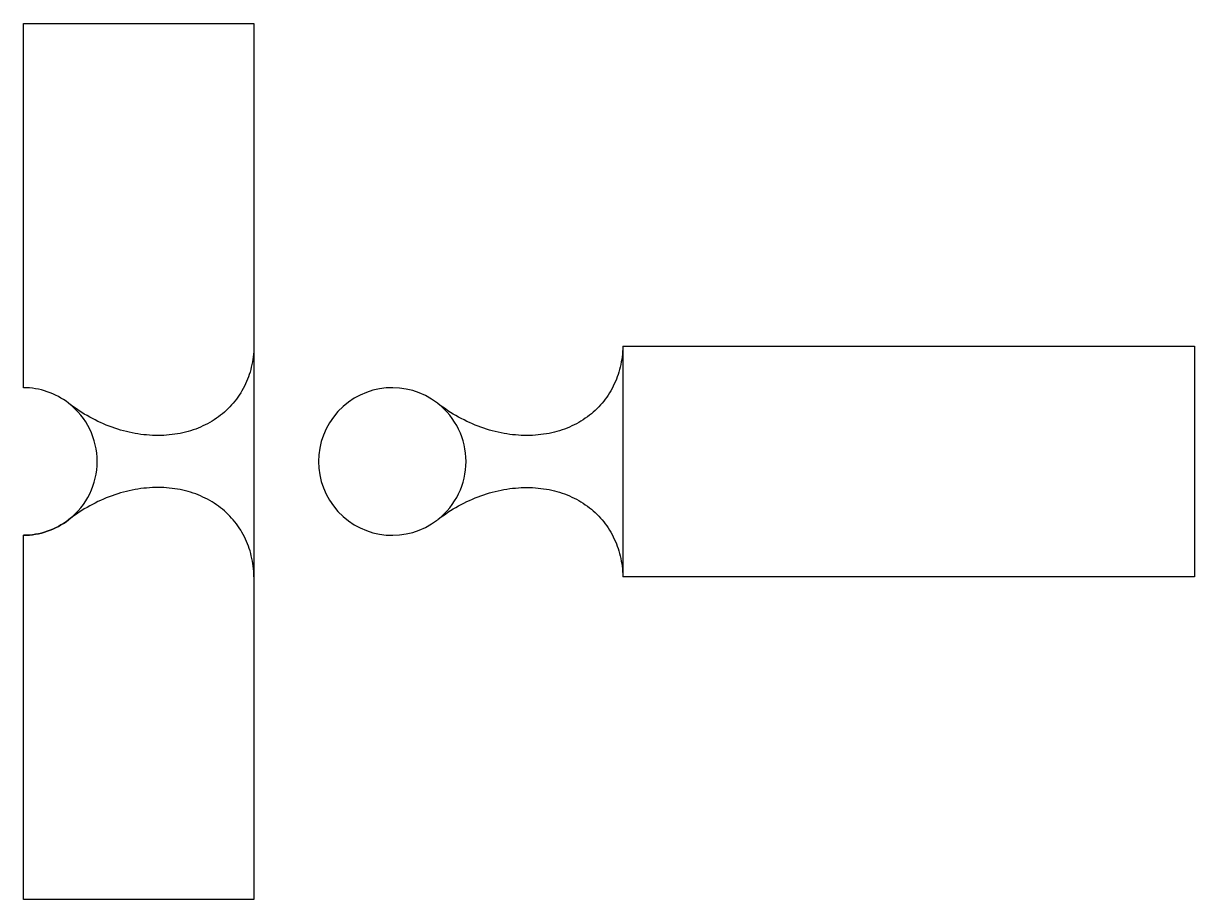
# Model space of a CAD drawing. Extents: x 126 to 380, y 95 to 285.
import ezdxf

# ---------------------------------------------------------------- set-up
doc = ezdxf.new("R2010")
doc.units = 0
doc.layers.add('1', color=7, linetype='CONTINUOUS')

msp = doc.modelspace()

# ---------------------------------------------------------------- linework, layer by layer
at = {"layer": '1', "color": 7, "linetype": 'CONTINUOUS'}
for p, q in [((176.43714, 214.99899), (176.43704, 214.99894)), ((176.43704, 214.99894), (176.43714, 214.99899)), ((176.43714, 214.99899), (176.43714, 164.99909)), ((256.43704, 214.99894), (256.43704, 164.99916)), ((176.43704, 164.99916), (176.43704, 164.99894)), ((176.43714, 164.99909), (176.43704, 164.99916)), ((176.43712, 164.9991), (176.43714, 164.99909))]:
    msp.add_line(p, q, dxfattribs=at)
for points in [[(126.43714, 205.99905), (126.43714, 284.99905), (126.43714, 284.99905), (176.43714, 284.99905), (176.43714, 284.99905), (176.43714, 214.99899)], [(256.43704, 214.99894), (380.43704, 214.99916), (380.43704, 214.99916), (380.43704, 164.99916), (380.43704, 164.99916), (256.43704, 164.99916)], [(176.43714, 164.99909), (176.43714, 94.99905), (176.43714, 94.99905), (126.43714, 94.99905), (126.43714, 94.99905), (126.43714, 173.99905)]]:
    msp.add_lwpolyline(points, dxfattribs=at)
for points in [[(176.43704, 214.99894, -0.054084), (175.86591, 210.468033, -0.057502), (174.352219, 206.307086, -0.059318), (171.951619, 202.669082, -0.058933), (168.75237, 199.687774, -0.056481), (164.872095, 197.472773, -0.052733), (160.453457, 196.105515, -0.048634), (155.658909, 195.636268, -0.044907), (150.664729, 196.082285, -0.041959), (145.65453, 197.427168, -0.039957), (140.812519, 199.621471, -0.038948), (136.316714, 202.584518, -0.038948)], [(256.43694, 214.99894, -0.054083), (255.865827, 210.468104, -0.057501), (254.352183, 206.307214, -0.059317), (251.951656, 202.669245, -0.058932), (248.752502, 199.687944, -0.05648), (244.872335, 197.47292, -0.052733), (240.453809, 196.105605, -0.048634), (235.65937, 195.63627, -0.044907), (230.665284, 196.082168, -0.041958), (225.655156, 197.426908, -0.039956), (220.813183, 199.621049, -0.038948), (216.317378, 202.583925, -0.038948)], [(136.226239, 202.655019, 0.166092), (126.43714, 205.99905)], [(126.43714, 173.99905, 0.166092), (136.226239, 177.343081), (136.321395, 177.417258, 0.486194), (136.316715, 202.584518), (136.226239, 202.655019, 0.166092), (126.43714, 205.99905)], [(216.316615, 177.413582, 0.486309), (216.316614, 202.584518), (216.226674, 202.654605, 2.037811), (216.226673, 177.343495)], [(216.226674, 202.654605, 2.037811), (216.226673, 177.343495)], [(176.43704, 164.99916, 0.054084), (175.86591, 169.530067, 0.057502), (174.352219, 173.691014, 0.059318), (171.951619, 177.329018, 0.058933), (168.75237, 180.310326, 0.056481), (164.872095, 182.525327, 0.052733), (160.453457, 183.892585, 0.048634), (155.658909, 184.361832, 0.044907), (150.664729, 183.915815, 0.041959), (145.65453, 182.570932, 0.039957), (140.812519, 180.376629, 0.038948), (136.316714, 177.413582, 0.038948)], [(216.316614, 177.413582, -0.038948), (220.812419, 180.376629, -0.039957), (225.65443, 182.570932, -0.041959), (230.664629, 183.915815, -0.044907), (235.658809, 184.361832, -0.048634), (240.453357, 183.892585, -0.052733), (244.871995, 182.525327, -0.056481), (248.75227, 180.310326, -0.058933), (251.951519, 177.329018, -0.059318), (254.352119, 173.691014, -0.057502), (255.86581, 169.530067, -0.054084), (256.43694, 164.99916, -0.054084)], [(136.226239, 177.343081, -0.166092), (126.43714, 173.99905)]]:
    msp.add_lwpolyline(points, format="xyb", dxfattribs=at)

doc.saveas('drawing.dxf')
